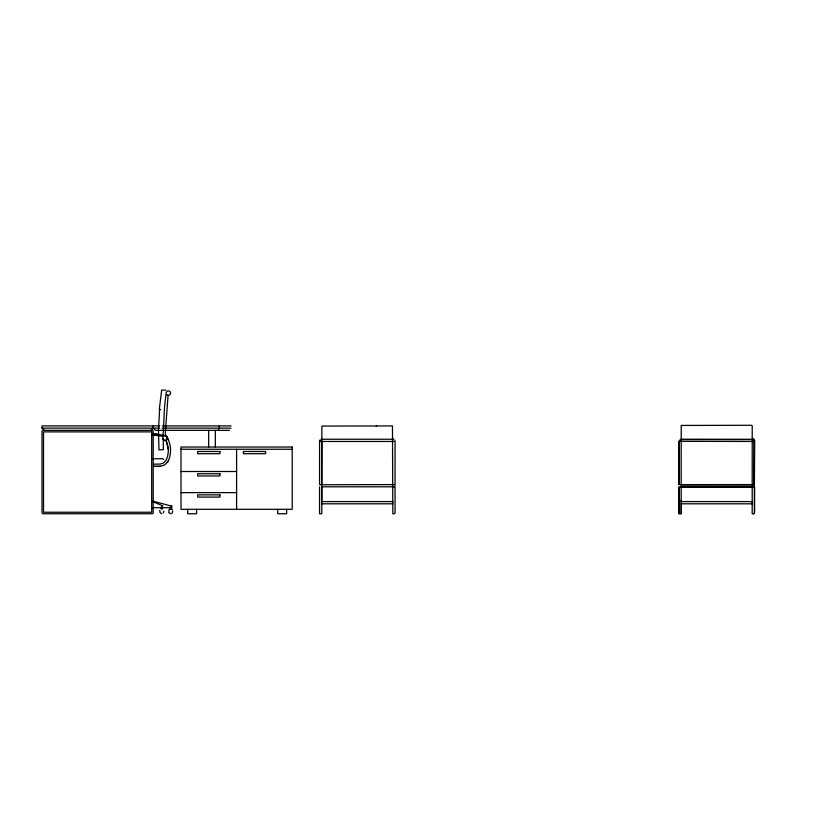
<?xml version="1.0" encoding="UTF-8"?>
<svg xmlns="http://www.w3.org/2000/svg" width="840" height="840" viewBox="0 0 840 840"><rect width="100%" height="100%" fill="white"/><g stroke="black" fill="none" stroke-linecap="round" stroke-linejoin="round"><path stroke-width="1.26" d="M168.073 395.315L165.333 432.915A3.244 3.244 0 0 0 165.753 435.204L168.126 439.362M158.519 429.104L159.59 409.909M159.684 510.457L160.241 512.925L161.753 513.67M163.905 511.119L163.275 512.925M172.746 511.35L172.116 513.167M159.327 409.122L161.668 390.033L165.9 390.191M167.412 438.963L167.475 438.092M319.557 440.36L320.744 440.36L319.904 440.381M395.052 485.688L395.052 440.37M754.52 440.16L754.373 486.15L754.551 440.37L753.858 439.404L754.52 440.097M754.236 440.916L754.373 440.16M754.52 486.15L753.858 486.654M376.215 426.321L376.751 425.911M218.022 430.353L219.345 428.127L219.345 425.911M169.082 509.544L168.735 512.631L171.15 513.828M167.37 462.094L167.895 461.339M150.98 430.353L153.206 428.127L153.206 425.911M165.837 440.538L166.373 440.318M320.114 484.743L393.939 484.586M751.663 425.281L681.208 425.439L681.156 513.755M679.76 484.628L753.302 484.586M160.398 466.274A379.239 379.239 0 0 1 153.521 466.399A380.026 380.026 0 0 0 160.398 466.274L164 465.192A12.506 12.506 0 0 0 169.124 458.861L169.712 456.897A31.332 31.332 0 0 0 170.572 449.589A26.964 26.964 0 0 0 167.16 437.472M320.67 440.36L320.114 440.36M159.684 425.911L42 425.911L42 428.127L44.226 430.353M162.278 425.911L231.042 425.911M42 428.127L159.684 428.127M162.278 428.127L231.042 428.127M229.488 430.353L155.421 430.353L153.206 428.127M681.156 439.247L753.732 439.331M681.607 439.582L751.663 439.582M393.939 441.473L320.659 441.473A1.113 1.113 0 0 1 319.882 441.147M753.302 441.473L679.486 441.326M180.999 449.264L292.205 449.264M152.376 458.735L162.845 458.735L163.8 459.417M180.999 471.503L236.597 471.503M681.607 484.911L751.663 484.911M681.607 486.738L751.663 486.738M394.495 487.064L395.052 487.064L395.052 512.642A1.113 1.113 0 0 1 393.939 513.755L392.826 513.755L392.469 425.922L321.877 426.069L321.709 500.966M753.302 487.064L679.76 487.032M753.858 487.064L754.562 487.064L754.562 512.642A1.113 1.113 0 0 1 753.449 513.755L752.189 513.755L752.22 425.838M180.999 492.629L236.597 492.629M321.804 501.585L392.973 501.585M680.757 501.585L752.472 501.585M321.804 503.8L392.973 503.8M681.156 503.8L752.472 503.8M170.31 506.006L172.19 506.006M161.406 507.098L162.099 507.098M170.247 507.339L170.94 507.339M151.935 507.707L172.19 507.707M160.892 508.798L162.624 508.798M169.733 509.04L171.465 509.04M393.939 486.801L321.783 486.791L321.804 513.755L319.557 513.755L319.557 486.791M681.461 500.882L681.051 500.336M151.935 500.892L171.192 506.006M754.005 439.435L753.302 439.247A1.113 1.113 0 0 0 752.336 439.803M165.837 436.244L167.486 438.386M152.24 501.406L162.95 506.006M166.782 394.706L168.347 395.356A2.226 2.226 0 0 0 170.572 393.131A2.226 2.226 0 0 0 168.347 390.905A2.226 2.226 0 0 0 166.131 393.131L164.546 406.718L163.275 432.264A5.155 5.155 0 0 0 163.8 436.328M172.116 509.544L172.463 510.08M159.778 409.269L160.052 409.868L159.989 409.3M166.058 440.444L168.347 449.673M163.254 439.352L163.38 449.6L158.981 449.946L158.466 430.427M754.415 487.064L754.415 512.642A1.113 1.113 0 0 1 753.302 513.755M754.005 441.326L754.005 484.743M752.325 501.585L752.325 503.8M681.303 439.247L681.303 439.803M681.303 503.8L681.303 513.755L678.93 513.755L678.93 487.064M679.077 441.473L679.077 484.586M679.077 487.064L679.077 513.755M678.93 441.473L678.93 484.586M321.804 439.803L321.783 439.247L393.939 439.247A1.113 1.113 0 0 0 392.983 439.803M321.783 441.473L321.783 484.586M319.557 441.473L319.578 484.586M286.639 509.313L286.639 513.755L277.746 513.755L277.746 509.313M236.597 449.264L236.597 509.313M215.334 430.353L215.334 447.038M208.666 430.353L208.666 447.038M196.571 509.313L196.571 513.755L187.677 513.755L187.677 509.313M170.594 507.339L170.594 509.04M161.753 507.098L161.753 508.798M752.482 439.803A1.113 1.113 0 0 1 753.449 439.247M153.5 464.173A377.8 377.8 0 0 0 160.335 464.048L162.813 463.312A10.279 10.279 0 0 0 167.034 458.105L167.548 456.382A29.106 29.106 0 0 0 168.347 449.589L168.347 449.495A28.14 28.14 0 0 0 166.32 441.021M166.834 439.961A2.226 2.226 0 0 1 163.107 438.963M165.837 436.244A2.226 2.226 0 0 1 167.402 437.819M155.138 434.196A54.233 54.233 0 0 1 157.71 434.511M152.219 433.766A54.233 54.233 0 0 1 164.997 435.918L165.512 435.992A2.226 2.226 0 0 1 167.076 437.567L167.087 438.711A2.226 2.226 0 0 1 162.708 438.144L163.317 436.622L162.225 436.328A53.193 53.193 0 0 0 152.166 434.868M152.492 435.12A53.193 53.193 0 0 1 157.553 435.614M680.053 440.37L679.255 440.381L680.043 440.36M152.093 430.353L43.113 430.353A1.113 1.113 0 0 0 42 431.466L42 512.642A1.113 1.113 0 0 0 43.113 513.755L152.093 513.755A1.113 1.113 0 0 0 153.206 512.642L153.206 431.466A1.113 1.113 0 0 0 152.093 430.353M151.683 431.876L43.523 431.876L43.523 512.243L151.683 512.243L151.683 431.876M292.205 447.038L180.999 447.038L180.999 509.313L292.205 509.313L292.205 447.038M219.922 451.479L197.684 451.479L197.684 453.705L219.922 453.705L219.922 451.479M265.608 451.479L243.369 451.479L243.369 453.705L265.608 453.705L265.608 451.479M219.922 473.729L197.684 473.729L197.684 475.944L219.922 475.944L219.922 473.729M219.922 494.855L197.684 494.855L197.684 497.081L219.922 497.081L219.922 494.855"/></g></svg>
